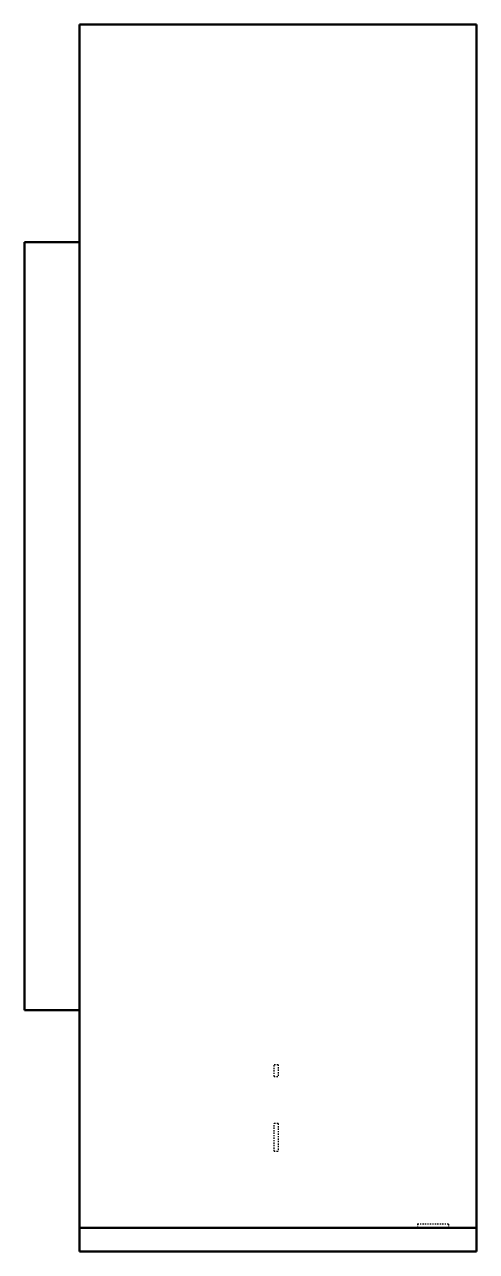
# Model space of a CAD drawing. Header units: millimetres. Extents: x -183 to 183, y 0 to 991.
import ezdxf

# ---------------------------------------------------------------- set-up
doc = ezdxf.new("R2010")
doc.units = ezdxf.units.MM
doc.linetypes.add('Dashed', pattern=[2, 1, -1])
doc.layers.add('AM_0', color=7, linetype='Continuous', lineweight=50)
doc.layers.add('AM_9', color=6, linetype='Dashed', lineweight=25)

# ---------------------------------------------------------------- blocks, each defined once
blk = doc.blocks.new('1_DH6VSA4210A_PART7_0_in_DH6VSA4210A_2')
at = {"layer": 'AM_0'}
for p, q in [((-138.1125, 990.6), (182.5625, 990.6)), ((182.5625, 19.05), (182.5625, 990.6)), ((-138.1125, 990.6), (-138.1125, 19.05)), ((182.5625, 19.05), (-138.1125, 19.05))]:
    blk.add_line(p, q, dxfattribs=at)
blk = doc.blocks.new('2_DH6VSA4210A_PART5_0_in_DH6VSA4210A_2')
at = {"layer": 'AM_0'}
for p, q in [((-138.1125, 0), (-138.1125, 19.05)), ((182.5625, 19.05), (182.5625, 0)), ((-138.1125, 0), (182.5625, 0))]:
    blk.add_line(p, q, dxfattribs=at)
blk = doc.blocks.new('3_DH6VSA4210A_PART4_0_in_DH6VSA4210A_2')
at = {"layer": 'AM_0'}
for p, q in [((-138.11, 814.92), (-182.56, 814.92)), ((-182.56, 194.73), (-182.56, 814.92)), ((-182.56, 194.73), (-138.11, 194.73))]:
    blk.add_line(p, q, dxfattribs=at)
blk = doc.blocks.new('4_DH6VSA4210A_PART3_0_in_DH6VSA4210A_2')
at = {"layer": 'AM_9'}
for p, q in [((22.225, 150.8125), (19.05, 150.8125)), ((19.05, 141.2875), (19.05, 150.8125)), ((22.225, 150.8125), (22.225, 141.2875)), ((19.05, 141.2875), (22.225, 141.2875))]:
    blk.add_line(p, q, dxfattribs=at)
blk = doc.blocks.new('5_DH6VSA4210A_PART2_0_in_DH6VSA4210A_2')
at = {"layer": 'AM_9'}
for p, q in [((22.225, 103.1875), (19.05, 103.1875)), ((19.05, 80.9625), (19.05, 103.1875)), ((22.225, 103.1875), (22.225, 80.9625)), ((19.05, 80.9625), (22.225, 80.9625))]:
    blk.add_line(p, q, dxfattribs=at)
blk = doc.blocks.new('6_DH6VSA4210A_PART1_0_in_DH6VSA4210A_2')
at = {"layer": 'AM_9'}
for p, q in [((134.9375, 22.225), (160.3375, 22.225)), ((134.9375, 22.225), (134.9375, 19.05)), ((160.3375, 19.05), (160.3375, 22.225))]:
    blk.add_line(p, q, dxfattribs=at)

msp = doc.modelspace()

# ---------------------------------------------------------------- block references
for name in ['1_DH6VSA4210A_PART7_0_in_DH6VSA4210A_2', '3_DH6VSA4210A_PART4_0_in_DH6VSA4210A_2', '4_DH6VSA4210A_PART3_0_in_DH6VSA4210A_2', '5_DH6VSA4210A_PART2_0_in_DH6VSA4210A_2', '6_DH6VSA4210A_PART1_0_in_DH6VSA4210A_2', '2_DH6VSA4210A_PART5_0_in_DH6VSA4210A_2']:
    msp.add_blockref(name, (0, 0))

doc.saveas('drawing.dxf')
